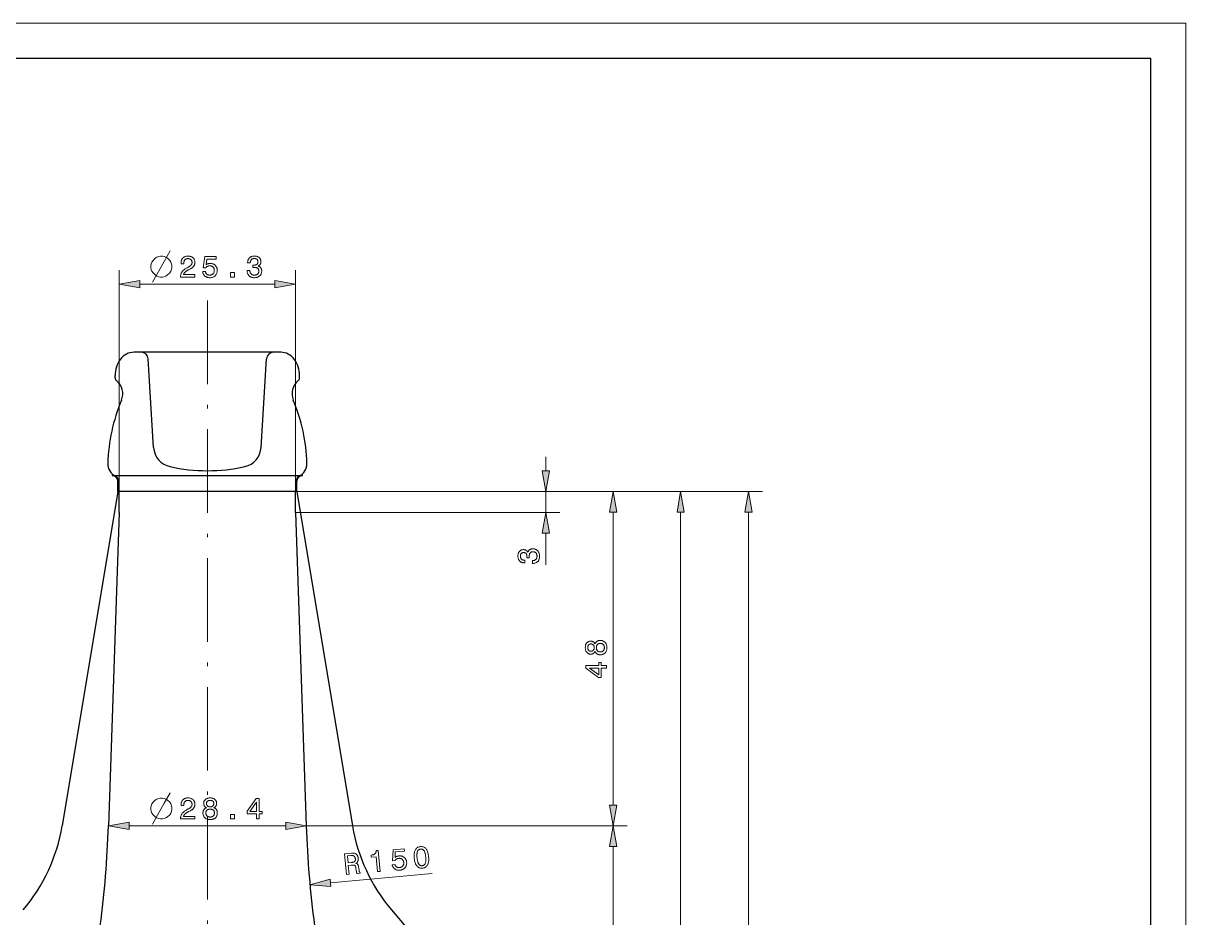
# Model space of a CAD drawing. Extents: x 0 to 297, y 0 to 420.
# Drawn here: x 130.1 to 297, y 291.6 to 420 of the extents above; entities that cross this region are included whole.
import ezdxf

# ---------------------------------------------------------------- set-up
doc = ezdxf.new("R2010")
doc.units = 0
doc.linetypes.add('DASHDOT', pattern=[18.5, 12, -3, 0.5, -3])

msp = doc.modelspace()

# ---------------------------------------------------------------- linework, layer by layer
at = {"color": 7, "lineweight": 13}
for p, q in [((0, 420), (297, 420)), ((297, 0), (297, 420)), ((143.86, 352.76), (143.86, 384.56)), ((169.16, 352.76), (169.16, 384.56)), ((169.16, 352.76), (216.8, 352.76)), ((169.16, 352.76), (226.47, 352.76)), ((169.16, 352.76), (207.12, 352.76)), ((169.16, 352.76), (236.23, 352.76)), ((169.16, 349.76), (207.12, 349.76)), ((214.8, 307.72), (214.8, 349.81)), ((224.47, 155.72), (224.47, 349.81)), ((234.23, 152.72), (234.23, 349.81)), ((145.27, 304.76), (167.76, 304.76)), ((170.71, 304.76), (216.8, 304.76)), ((170.71, 304.76), (216.8, 304.76)), ((214.8, 273.72), (214.8, 301.81))]:
    msp.add_line(p, q, dxfattribs=at)
at = {"color": 7, "lineweight": 30}
for p, q in [((20, 415), (292, 415)), ((292, 5), (292, 415)), ((167.05, 372.76), (145.98, 372.76)), ((142.86, 355.06), (170.16, 355.06)), ((143.66, 352.76), (135.66, 304.76)), ((169.26, 352.76), (143.76, 352.76)), ((169.16, 352.76), (143.86, 352.76)), ((169.36, 352.76), (177.36, 304.76)), ((143.86, 349.76), (142.31, 304.76)), ((169.16, 349.76), (170.71, 304.76))]:
    msp.add_line(p, q, dxfattribs=at)
at = {"color": 7, "lineweight": 13, "ltscale": 0.484779}
msp.add_line((146.82, 382.56), (166.21, 382.56), dxfattribs=at)
at = {"color": 7, "linetype": 'DASHDOT', "lineweight": 13}
msp.add_line((156.51, 380.2), (156.51, 122.82), dxfattribs=at)
at = {"color": 7, "lineweight": 30, "ltscale": 0.474535}
msp.add_line((166, 372.76), (147.02, 372.76), dxfattribs=at)
at = {"color": 7, "lineweight": 30, "ltscale": 0.318895}
for p, q in [((148.8, 359.09), (148.02, 371.82)), ((164.23, 359.09), (165.01, 371.82))]:
    msp.add_line(p, q, dxfattribs=at)
at = {"color": 7, "lineweight": 30, "ltscale": 0.008156}
for p, q in [((143.26, 369.08), (143.26, 369.41)), ((169.76, 369.08), (169.76, 369.41))]:
    msp.add_line(p, q, dxfattribs=at)
at = {"color": 7, "lineweight": 13, "ltscale": 0.05114}
msp.add_line((205.12, 355.72), (205.12, 357.76), dxfattribs=at)
at = {"color": 7, "lineweight": 30, "ltscale": 0.0375}
for p, q in [((143.66, 352.76), (143.66, 354.26)), ((169.36, 352.76), (169.36, 354.26))]:
    msp.add_line(p, q, dxfattribs=at)
at = {"color": 7, "lineweight": 30, "ltscale": 0.037363}
for p, q in [((143.76, 352.76), (143.76, 354.26)), ((169.26, 352.76), (169.26, 354.26))]:
    msp.add_line(p, q, dxfattribs=at)
at = {"color": 7, "lineweight": 30, "ltscale": 0.075}
for p, q in [((143.86, 349.76), (143.86, 352.76)), ((169.16, 349.76), (169.16, 352.76))]:
    msp.add_line(p, q, dxfattribs=at)
at = {"color": 7, "lineweight": 13, "ltscale": 0.075}
msp.add_line((205.12, 349.76), (205.12, 352.76), dxfattribs=at)
at = {"color": 7, "lineweight": 13, "ltscale": 0.114272}
msp.add_line((205.12, 342.24), (205.12, 346.81), dxfattribs=at)
at = {"color": 7, "lineweight": 13, "ltscale": 0.366083}
msp.add_line((174.19, 296.58), (188.77, 297.91), dxfattribs=at)
at = {"color": 7, "lineweight": 30, "ltscale": 0.091055}
msp.add_line((182.95, 292.71), (185.31, 289.93), dxfattribs=at)
at = {"color": 7, "lineweight": 13}
for points in [[(148.61, 382.81), (150.31, 385.81), (151.16, 387.31)], [(148.61, 305.01), (150.31, 308.01), (151.16, 309.51)]]:
    msp.add_lwpolyline(points, dxfattribs=at)
for points in [[(150.06, 386.56), (149.76, 386.56), (149.51, 386.51), (149.26, 386.41), (149.01, 386.26), (148.71, 385.96), (148.56, 385.71), (148.46, 385.46), (148.41, 385.21), (148.41, 384.91), (148.46, 384.66), (148.56, 384.41), (148.71, 384.16), (149.01, 383.86), (149.26, 383.71), (149.51, 383.61), (149.76, 383.56), (150.06, 383.56), (150.31, 383.61), (150.56, 383.71), (150.81, 383.86), (151.11, 384.16), (151.26, 384.41), (151.36, 384.66), (151.41, 384.91), (151.41, 385.21), (151.36, 385.46), (151.26, 385.71), (151.11, 385.96), (150.81, 386.26), (150.56, 386.41), (150.31, 386.51)], [(152.66, 383.56), (152.66, 383.57), (152.66, 383.66), (152.67, 383.74), (152.68, 383.82), (152.69, 383.9), (152.71, 383.98), (152.74, 384.05), (152.76, 384.12), (152.79, 384.19), (152.83, 384.25), (152.87, 384.31), (152.91, 384.37), (152.96, 384.43), (153.02, 384.49), (153.09, 384.55), (153.16, 384.61), (153.24, 384.67), (153.32, 384.73), (153.41, 384.78), (153.51, 384.84), (153.61, 384.9), (153.87, 385.04), (153.91, 385.07), (153.96, 385.09), (154, 385.12), (154.03, 385.15), (154.07, 385.17), (154.1, 385.2), (154.13, 385.23), (154.16, 385.26), (154.18, 385.29), (154.2, 385.32), (154.22, 385.35), (154.24, 385.38), (154.26, 385.42), (154.27, 385.45), (154.28, 385.49), (154.29, 385.53), (154.3, 385.56), (154.31, 385.6), (154.31, 385.64), (154.31, 385.68), (154.31, 385.73), (154.3, 385.78), (154.29, 385.82), (154.28, 385.86), (154.27, 385.9), (154.25, 385.94), (154.23, 385.97), (154.2, 386.01), (154.18, 386.04), (154.15, 386.07), (154.11, 386.1), (154.08, 386.12), (154.04, 386.14), (154, 386.16), (153.95, 386.18), (153.91, 386.19), (153.86, 386.2), (153.81, 386.21), (153.76, 386.21), (153.71, 386.22), (153.66, 386.21), (153.6, 386.21), (153.56, 386.2), (153.51, 386.19), (153.47, 386.17), (153.42, 386.15), (153.38, 386.12), (153.35, 386.1), (153.31, 386.07), (153.28, 386.03), (153.25, 385.99), (153.22, 385.95), (153.2, 385.91), (153.18, 385.86), (153.16, 385.81), (153.15, 385.76), (153.14, 385.7), (153.13, 385.64), (153.12, 385.58), (153.12, 385.52), (153.12, 385.48), (152.73, 385.48), (152.73, 385.55), (152.73, 385.64), (152.74, 385.73), (152.75, 385.81), (152.77, 385.89), (152.8, 385.97), (152.83, 386.04), (152.86, 386.11), (152.9, 386.18), (152.95, 386.24), (153, 386.3), (153.06, 386.35), (153.12, 386.4), (153.18, 386.44), (153.25, 386.47), (153.32, 386.5), (153.39, 386.53), (153.47, 386.55), (153.55, 386.56), (153.64, 386.57), (153.73, 386.57), (153.82, 386.57), (153.9, 386.56), (153.98, 386.55), (154.06, 386.53), (154.13, 386.51), (154.2, 386.49), (154.27, 386.45), (154.33, 386.42), (154.39, 386.37), (154.45, 386.33), (154.5, 386.28), (154.55, 386.22), (154.59, 386.17), (154.62, 386.11), (154.65, 386.04), (154.68, 385.98), (154.7, 385.91), (154.71, 385.83), (154.72, 385.76), (154.72, 385.68), (154.72, 385.62), (154.71, 385.56), (154.71, 385.5), (154.69, 385.44), (154.68, 385.39), (154.66, 385.34), (154.64, 385.28), (154.62, 385.23), (154.59, 385.18), (154.56, 385.14), (154.53, 385.09), (154.49, 385.05), (154.45, 385), (154.41, 384.96), (154.36, 384.92), (154.31, 384.88), (154.25, 384.84), (154.2, 384.8), (154.14, 384.77), (154.07, 384.73), (153.82, 384.6), (153.75, 384.57), (153.68, 384.53), (153.62, 384.5), (153.56, 384.46), (153.51, 384.43), (153.46, 384.39), (153.41, 384.36), (153.37, 384.33), (153.33, 384.3), (153.3, 384.27), (153.27, 384.23), (153.24, 384.2), (153.22, 384.17), (153.19, 384.14), (153.17, 384.1), (153.15, 384.07), (153.13, 384.04), (153.12, 384), (153.1, 383.96), (153.09, 383.93), (154.72, 383.93), (154.72, 383.56)], [(155.84, 384.34), (156.24, 384.34), (156.25, 384.29), (156.26, 384.25), (156.28, 384.21), (156.29, 384.17), (156.31, 384.13), (156.33, 384.09), (156.35, 384.06), (156.38, 384.03), (156.41, 384), (156.44, 383.97), (156.47, 383.95), (156.5, 383.92), (156.54, 383.9), (156.58, 383.89), (156.62, 383.87), (156.66, 383.86), (156.7, 383.85), (156.75, 383.84), (156.8, 383.84), (156.84, 383.84), (156.9, 383.84), (156.96, 383.85), (157.01, 383.86), (157.07, 383.87), (157.12, 383.89), (157.16, 383.91), (157.21, 383.93), (157.25, 383.96), (157.29, 383.99), (157.33, 384.02), (157.36, 384.06), (157.39, 384.1), (157.42, 384.14), (157.45, 384.19), (157.47, 384.24), (157.48, 384.28), (157.5, 384.34), (157.5, 384.39), (157.51, 384.45), (157.51, 384.51), (157.51, 384.57), (157.5, 384.62), (157.5, 384.68), (157.48, 384.73), (157.47, 384.78), (157.45, 384.83), (157.42, 384.87), (157.4, 384.92), (157.36, 384.96), (157.33, 384.99), (157.29, 385.03), (157.25, 385.06), (157.21, 385.09), (157.17, 385.11), (157.12, 385.13), (157.07, 385.15), (157.02, 385.16), (156.96, 385.17), (156.9, 385.17), (156.84, 385.17), (156.81, 385.17), (156.77, 385.17), (156.74, 385.17), (156.71, 385.16), (156.68, 385.16), (156.64, 385.15), (156.61, 385.14), (156.58, 385.13), (156.55, 385.12), (156.52, 385.1), (156.5, 385.09), (156.47, 385.07), (156.44, 385.06), (156.41, 385.04), (156.39, 385.02), (156.36, 385), (156.34, 384.97), (156.32, 384.95), (156.29, 384.92), (156.27, 384.9), (155.93, 384.9), (156.16, 386.49), (157.77, 386.49), (157.77, 386.13), (156.45, 386.13), (156.33, 385.33), (156.36, 385.34), (156.38, 385.36), (156.4, 385.38), (156.43, 385.39), (156.45, 385.41), (156.48, 385.42), (156.5, 385.44), (156.53, 385.45), (156.56, 385.46), (156.59, 385.47), (156.62, 385.48), (156.65, 385.49), (156.68, 385.5), (156.71, 385.5), (156.74, 385.51), (156.77, 385.51), (156.81, 385.52), (156.84, 385.52), (156.87, 385.52), (156.91, 385.52), (157, 385.52), (157.08, 385.51), (157.17, 385.5), (157.25, 385.48), (157.32, 385.45), (157.4, 385.42), (157.46, 385.39), (157.53, 385.34), (157.59, 385.3), (157.65, 385.25), (157.7, 385.19), (157.75, 385.13), (157.79, 385.07), (157.83, 385), (157.86, 384.93), (157.89, 384.86), (157.91, 384.78), (157.92, 384.7), (157.93, 384.61), (157.93, 384.53), (157.93, 384.43), (157.92, 384.35), (157.9, 384.26), (157.88, 384.18), (157.86, 384.1), (157.82, 384.02), (157.79, 383.95), (157.74, 383.89), (157.69, 383.82), (157.63, 383.76), (157.57, 383.71), (157.51, 383.66), (157.44, 383.61), (157.37, 383.57), (157.29, 383.54), (157.21, 383.52), (157.13, 383.5), (157.04, 383.48), (156.95, 383.47), (156.86, 383.47), (156.77, 383.47), (156.69, 383.48), (156.61, 383.49), (156.54, 383.51), (156.47, 383.53), (156.4, 383.55), (156.33, 383.59), (156.27, 383.62), (156.21, 383.66), (156.15, 383.71), (156.1, 383.76), (156.05, 383.81), (156.01, 383.87), (155.97, 383.92), (155.94, 383.98), (155.91, 384.05), (155.88, 384.12), (155.86, 384.19), (155.85, 384.26)], [(162.22, 384.5), (162.62, 384.5), (162.62, 384.43), (162.63, 384.37), (162.64, 384.32), (162.65, 384.27), (162.66, 384.21), (162.68, 384.17), (162.71, 384.12), (162.73, 384.08), (162.76, 384.04), (162.79, 384.01), (162.83, 383.97), (162.86, 383.94), (162.9, 383.92), (162.95, 383.89), (162.99, 383.87), (163.04, 383.86), (163.09, 383.85), (163.15, 383.84), (163.2, 383.83), (163.26, 383.83), (163.32, 383.83), (163.37, 383.84), (163.43, 383.85), (163.48, 383.86), (163.52, 383.87), (163.57, 383.89), (163.61, 383.91), (163.65, 383.93), (163.69, 383.96), (163.73, 383.99), (163.76, 384.02), (163.79, 384.06), (163.81, 384.09), (163.83, 384.13), (163.85, 384.18), (163.87, 384.22), (163.88, 384.27), (163.89, 384.32), (163.89, 384.37), (163.9, 384.42), (163.89, 384.47), (163.89, 384.52), (163.88, 384.56), (163.87, 384.61), (163.85, 384.65), (163.84, 384.68), (163.81, 384.72), (163.79, 384.75), (163.76, 384.79), (163.73, 384.81), (163.69, 384.84), (163.66, 384.87), (163.62, 384.89), (163.57, 384.9), (163.53, 384.92), (163.48, 384.93), (163.43, 384.94), (163.37, 384.95), (163.32, 384.95), (163.26, 384.95), (163.25, 384.95), (163.24, 384.95), (163.23, 384.95), (163.22, 384.95), (163.21, 384.95), (163.2, 384.95), (163.2, 384.95), (163.19, 384.95), (163.18, 384.95), (163.17, 384.95), (163.16, 384.95), (163.15, 384.95), (163.14, 384.95), (163.13, 384.95), (163.11, 384.95), (163.1, 384.95), (163.09, 384.95), (163.08, 384.95), (163.06, 384.95), (163.05, 384.95), (163.05, 385.29), (163.06, 385.29), (163.06, 385.29), (163.07, 385.28), (163.08, 385.28), (163.09, 385.28), (163.1, 385.28), (163.11, 385.28), (163.12, 385.28), (163.13, 385.28), (163.13, 385.28), (163.14, 385.28), (163.15, 385.28), (163.16, 385.28), (163.17, 385.28), (163.18, 385.28), (163.18, 385.28), (163.19, 385.28), (163.2, 385.28), (163.21, 385.28), (163.21, 385.28), (163.27, 385.28), (163.32, 385.29), (163.37, 385.29), (163.42, 385.3), (163.47, 385.31), (163.51, 385.32), (163.55, 385.34), (163.58, 385.36), (163.61, 385.37), (163.64, 385.4), (163.67, 385.42), (163.69, 385.45), (163.72, 385.48), (163.73, 385.51), (163.75, 385.54), (163.76, 385.58), (163.77, 385.62), (163.78, 385.66), (163.78, 385.7), (163.78, 385.75), (163.78, 385.79), (163.78, 385.83), (163.77, 385.87), (163.76, 385.91), (163.75, 385.95), (163.73, 385.98), (163.72, 386.01), (163.7, 386.04), (163.67, 386.07), (163.65, 386.1), (163.62, 386.12), (163.59, 386.14), (163.56, 386.16), (163.52, 386.18), (163.48, 386.19), (163.44, 386.2), (163.4, 386.21), (163.35, 386.21), (163.31, 386.22), (163.26, 386.22), (163.2, 386.22), (163.15, 386.21), (163.1, 386.21), (163.05, 386.19), (163, 386.18), (162.96, 386.16), (162.92, 386.14), (162.89, 386.12), (162.85, 386.09), (162.82, 386.06), (162.79, 386.02), (162.77, 385.99), (162.75, 385.95), (162.73, 385.9), (162.71, 385.86), (162.7, 385.81), (162.69, 385.76), (162.68, 385.7), (162.67, 385.64), (162.67, 385.58), (162.29, 385.58), (162.29, 385.61), (162.29, 385.7), (162.3, 385.78), (162.31, 385.86), (162.33, 385.93), (162.35, 386.01), (162.38, 386.07), (162.41, 386.14), (162.45, 386.2), (162.5, 386.26), (162.55, 386.31), (162.6, 386.36), (162.65, 386.41), (162.71, 386.45), (162.78, 386.48), (162.85, 386.51), (162.92, 386.53), (162.99, 386.55), (163.07, 386.56), (163.15, 386.57), (163.24, 386.57), (163.33, 386.57), (163.41, 386.57), (163.49, 386.55), (163.57, 386.54), (163.64, 386.52), (163.71, 386.5), (163.78, 386.47), (163.84, 386.44), (163.9, 386.4), (163.95, 386.36), (164, 386.32), (164.04, 386.27), (164.08, 386.22), (164.11, 386.16), (164.14, 386.11), (164.16, 386.04), (164.18, 385.98), (164.19, 385.91), (164.2, 385.84), (164.2, 385.77), (164.2, 385.72), (164.2, 385.68), (164.19, 385.64), (164.19, 385.6), (164.18, 385.57), (164.17, 385.53), (164.15, 385.49), (164.14, 385.46), (164.12, 385.43), (164.11, 385.4), (164.09, 385.37), (164.06, 385.34), (164.04, 385.31), (164.01, 385.28), (163.99, 385.26), (163.96, 385.24), (163.93, 385.22), (163.89, 385.2), (163.86, 385.18), (163.82, 385.16), (163.87, 385.14), (163.91, 385.12), (163.96, 385.1), (164, 385.07), (164.03, 385.05), (164.07, 385.02), (164.1, 384.99), (164.13, 384.96), (164.16, 384.92), (164.19, 384.89), (164.21, 384.85), (164.23, 384.81), (164.25, 384.77), (164.27, 384.72), (164.28, 384.68), (164.29, 384.63), (164.3, 384.58), (164.31, 384.53), (164.31, 384.48), (164.32, 384.42), (164.31, 384.34), (164.3, 384.26), (164.29, 384.18), (164.27, 384.11), (164.24, 384.03), (164.21, 383.97), (164.17, 383.9), (164.13, 383.84), (164.08, 383.78), (164.02, 383.73), (163.96, 383.68), (163.89, 383.64), (163.83, 383.6), (163.75, 383.56), (163.68, 383.53), (163.6, 383.51), (163.51, 383.49), (163.42, 383.48), (163.33, 383.47), (163.24, 383.47), (163.14, 383.47), (163.06, 383.48), (162.97, 383.49), (162.89, 383.51), (162.82, 383.54), (162.75, 383.57), (162.68, 383.6), (162.61, 383.64), (162.55, 383.69), (162.5, 383.74), (162.44, 383.8), (162.4, 383.86), (162.35, 383.92), (162.32, 383.99), (162.29, 384.06), (162.26, 384.13), (162.24, 384.21), (162.23, 384.29), (162.22, 384.38), (162.22, 384.47)], [(159.81, 383.56), (159.81, 384.2), (160.41, 384.2), (160.41, 383.56)], [(146.82, 383.08), (143.86, 382.56), (146.82, 382.03)], [(166.21, 382.03), (169.16, 382.56), (166.21, 383.08)], [(204.6, 355.72), (205.12, 352.76), (205.65, 355.72)], [(215.32, 349.81), (214.8, 352.76), (214.27, 349.81)], [(225, 349.81), (224.47, 352.76), (223.95, 349.81)], [(234.75, 349.81), (234.23, 352.76), (233.71, 349.81)], [(205.65, 346.81), (205.12, 349.76), (204.6, 346.81)], [(203.18, 342.45), (203.18, 342.85), (203.25, 342.85), (203.31, 342.85), (203.36, 342.86), (203.41, 342.88), (203.47, 342.89), (203.51, 342.91), (203.56, 342.93), (203.6, 342.96), (203.64, 342.99), (203.67, 343.02), (203.71, 343.05), (203.74, 343.09), (203.76, 343.13), (203.79, 343.17), (203.81, 343.22), (203.82, 343.27), (203.83, 343.32), (203.84, 343.37), (203.85, 343.43), (203.85, 343.49), (203.85, 343.55), (203.84, 343.6), (203.83, 343.65), (203.82, 343.7), (203.81, 343.75), (203.79, 343.8), (203.77, 343.84), (203.75, 343.88), (203.72, 343.92), (203.69, 343.95), (203.66, 343.99), (203.62, 344.01), (203.59, 344.04), (203.55, 344.06), (203.5, 344.08), (203.46, 344.1), (203.41, 344.11), (203.36, 344.12), (203.31, 344.12), (203.26, 344.12), (203.21, 344.12), (203.16, 344.12), (203.12, 344.11), (203.07, 344.1), (203.03, 344.08), (203, 344.06), (202.96, 344.04), (202.93, 344.02), (202.89, 343.99), (202.87, 343.96), (202.84, 343.92), (202.81, 343.88), (202.79, 343.84), (202.78, 343.8), (202.76, 343.75), (202.75, 343.7), (202.74, 343.65), (202.73, 343.6), (202.73, 343.54), (202.73, 343.48), (202.73, 343.48), (202.73, 343.47), (202.73, 343.46), (202.73, 343.45), (202.73, 343.44), (202.73, 343.43), (202.73, 343.42), (202.73, 343.41), (202.73, 343.4), (202.73, 343.4), (202.73, 343.39), (202.73, 343.38), (202.73, 343.36), (202.73, 343.35), (202.73, 343.34), (202.73, 343.33), (202.73, 343.32), (202.73, 343.3), (202.73, 343.29), (202.73, 343.27), (202.39, 343.27), (202.39, 343.28), (202.39, 343.29), (202.4, 343.3), (202.4, 343.31), (202.4, 343.32), (202.4, 343.33), (202.4, 343.34), (202.4, 343.34), (202.4, 343.35), (202.4, 343.36), (202.4, 343.37), (202.4, 343.38), (202.4, 343.39), (202.4, 343.39), (202.4, 343.4), (202.4, 343.41), (202.4, 343.42), (202.4, 343.43), (202.4, 343.43), (202.4, 343.44), (202.4, 343.5), (202.39, 343.55), (202.39, 343.6), (202.38, 343.65), (202.37, 343.69), (202.36, 343.73), (202.34, 343.77), (202.32, 343.81), (202.31, 343.84), (202.28, 343.87), (202.26, 343.9), (202.23, 343.92), (202.2, 343.94), (202.17, 343.96), (202.14, 343.98), (202.1, 343.99), (202.06, 344), (202.02, 344.01), (201.98, 344.01), (201.93, 344.01), (201.89, 344.01), (201.85, 344.01), (201.81, 344), (201.77, 343.99), (201.73, 343.98), (201.7, 343.96), (201.67, 343.94), (201.64, 343.92), (201.61, 343.9), (201.58, 343.87), (201.56, 343.85), (201.54, 343.82), (201.52, 343.78), (201.5, 343.75), (201.49, 343.71), (201.48, 343.67), (201.47, 343.63), (201.46, 343.58), (201.46, 343.53), (201.46, 343.48), (201.46, 343.43), (201.47, 343.37), (201.47, 343.32), (201.49, 343.28), (201.5, 343.23), (201.52, 343.19), (201.54, 343.15), (201.56, 343.11), (201.59, 343.08), (201.62, 343.05), (201.66, 343.02), (201.69, 343), (201.73, 342.97), (201.78, 342.95), (201.82, 342.94), (201.87, 342.92), (201.92, 342.91), (201.98, 342.91), (202.04, 342.9), (202.1, 342.9), (202.1, 342.52), (202.07, 342.52), (201.98, 342.52), (201.9, 342.53), (201.82, 342.54), (201.75, 342.56), (201.67, 342.58), (201.61, 342.61), (201.54, 342.64), (201.48, 342.68), (201.42, 342.72), (201.37, 342.77), (201.32, 342.83), (201.27, 342.88), (201.23, 342.94), (201.2, 343.01), (201.17, 343.07), (201.15, 343.14), (201.13, 343.22), (201.12, 343.3), (201.11, 343.38), (201.11, 343.46), (201.11, 343.55), (201.11, 343.64), (201.13, 343.72), (201.14, 343.8), (201.16, 343.87), (201.18, 343.94), (201.21, 344), (201.24, 344.07), (201.28, 344.12), (201.32, 344.18), (201.36, 344.22), (201.41, 344.27), (201.46, 344.3), (201.52, 344.34), (201.57, 344.37), (201.64, 344.39), (201.7, 344.41), (201.77, 344.42), (201.84, 344.43), (201.91, 344.43), (201.96, 344.43), (202, 344.42), (202.04, 344.42), (202.08, 344.41), (202.11, 344.4), (202.15, 344.39), (202.19, 344.38), (202.22, 344.37), (202.25, 344.35), (202.28, 344.33), (202.31, 344.31), (202.34, 344.29), (202.37, 344.27), (202.4, 344.24), (202.42, 344.21), (202.44, 344.18), (202.46, 344.15), (202.48, 344.12), (202.5, 344.09), (202.52, 344.05), (202.54, 344.1), (202.56, 344.14), (202.58, 344.18), (202.61, 344.22), (202.63, 344.26), (202.66, 344.3), (202.69, 344.33), (202.72, 344.36), (202.76, 344.39), (202.79, 344.42), (202.83, 344.44), (202.87, 344.46), (202.91, 344.48), (202.96, 344.5), (203, 344.51), (203.05, 344.52), (203.1, 344.53), (203.15, 344.54), (203.2, 344.54), (203.26, 344.54), (203.34, 344.54), (203.42, 344.53), (203.5, 344.52), (203.57, 344.49), (203.65, 344.47), (203.71, 344.44), (203.78, 344.4), (203.84, 344.35), (203.9, 344.3), (203.95, 344.25), (204, 344.19), (204.04, 344.12), (204.08, 344.05), (204.12, 343.98), (204.15, 343.9), (204.17, 343.82), (204.19, 343.74), (204.2, 343.65), (204.21, 343.56), (204.21, 343.46), (204.21, 343.37), (204.2, 343.28), (204.19, 343.2), (204.17, 343.12), (204.14, 343.05), (204.11, 342.97), (204.08, 342.91), (204.04, 342.84), (203.99, 342.78), (203.94, 342.72), (203.88, 342.67), (203.82, 342.62), (203.76, 342.58), (203.69, 342.55), (203.62, 342.52), (203.55, 342.49), (203.47, 342.47), (203.39, 342.46), (203.3, 342.45), (203.21, 342.45)], [(212.18, 329.82), (212.16, 329.78), (212.14, 329.75), (212.12, 329.71), (212.1, 329.68), (212.07, 329.65), (212.05, 329.62), (212.02, 329.59), (211.99, 329.57), (211.96, 329.55), (211.93, 329.53), (211.9, 329.51), (211.87, 329.49), (211.83, 329.48), (211.8, 329.46), (211.76, 329.45), (211.72, 329.44), (211.68, 329.44), (211.64, 329.43), (211.6, 329.43), (211.55, 329.43), (211.48, 329.43), (211.42, 329.44), (211.36, 329.45), (211.3, 329.47), (211.24, 329.49), (211.18, 329.52), (211.13, 329.55), (211.08, 329.59), (211.04, 329.64), (210.99, 329.68), (210.95, 329.74), (210.91, 329.79), (210.88, 329.85), (210.85, 329.92), (210.83, 329.98), (210.81, 330.05), (210.8, 330.12), (210.79, 330.2), (210.78, 330.28), (210.78, 330.36), (210.78, 330.44), (210.79, 330.52), (210.8, 330.59), (210.81, 330.67), (210.83, 330.74), (210.85, 330.8), (210.88, 330.86), (210.91, 330.92), (210.95, 330.98), (210.99, 331.03), (211.04, 331.08), (211.08, 331.12), (211.13, 331.16), (211.18, 331.2), (211.24, 331.22), (211.3, 331.25), (211.36, 331.27), (211.42, 331.28), (211.48, 331.29), (211.55, 331.29), (211.6, 331.29), (211.64, 331.28), (211.68, 331.28), (211.72, 331.27), (211.76, 331.26), (211.8, 331.25), (211.84, 331.24), (211.87, 331.23), (211.9, 331.21), (211.94, 331.19), (211.97, 331.17), (212, 331.15), (212.02, 331.12), (212.05, 331.1), (212.08, 331.07), (212.1, 331.04), (212.12, 331), (212.14, 330.97), (212.16, 330.93), (212.18, 330.89), (212.2, 330.94), (212.22, 330.99), (212.25, 331.03), (212.27, 331.07), (212.3, 331.11), (212.33, 331.15), (212.36, 331.18), (212.39, 331.21), (212.43, 331.24), (212.47, 331.27), (212.5, 331.29), (212.55, 331.31), (212.59, 331.33), (212.63, 331.35), (212.68, 331.36), (212.73, 331.37), (212.78, 331.38), (212.83, 331.39), (212.88, 331.39), (212.94, 331.39), (213.02, 331.39), (213.1, 331.38), (213.18, 331.37), (213.25, 331.35), (213.32, 331.32), (213.39, 331.29), (213.45, 331.25), (213.51, 331.21), (213.57, 331.17), (213.62, 331.11), (213.67, 331.05), (213.72, 330.99), (213.76, 330.93), (213.79, 330.86), (213.82, 330.78), (213.84, 330.71), (213.86, 330.63), (213.87, 330.54), (213.88, 330.45), (213.88, 330.36), (213.88, 330.27), (213.87, 330.18), (213.86, 330.09), (213.84, 330.01), (213.82, 329.93), (213.79, 329.86), (213.76, 329.79), (213.72, 329.73), (213.67, 329.66), (213.62, 329.61), (213.57, 329.55), (213.51, 329.51), (213.45, 329.46), (213.39, 329.43), (213.32, 329.4), (213.25, 329.37), (213.18, 329.35), (213.1, 329.34), (213.02, 329.33), (212.94, 329.33), (212.88, 329.33), (212.83, 329.33), (212.78, 329.34), (212.73, 329.35), (212.68, 329.36), (212.63, 329.37), (212.59, 329.39), (212.55, 329.41), (212.5, 329.43), (212.47, 329.45), (212.43, 329.48), (212.39, 329.51), (212.36, 329.54), (212.33, 329.57), (212.3, 329.61), (212.27, 329.65), (212.25, 329.69), (212.22, 329.73), (212.2, 329.78)], [(211.58, 329.84), (211.63, 329.84), (211.67, 329.84), (211.71, 329.85), (211.74, 329.86), (211.78, 329.87), (211.81, 329.89), (211.84, 329.91), (211.87, 329.93), (211.9, 329.95), (211.93, 329.98), (211.95, 330.01), (211.98, 330.04), (212, 330.07), (212.01, 330.11), (212.03, 330.15), (212.04, 330.18), (212.05, 330.23), (212.06, 330.27), (212.06, 330.31), (212.06, 330.36), (212.06, 330.41), (212.06, 330.45), (212.05, 330.49), (212.04, 330.53), (212.03, 330.57), (212.01, 330.61), (212, 330.65), (211.98, 330.68), (211.95, 330.71), (211.93, 330.74), (211.9, 330.77), (211.87, 330.79), (211.84, 330.81), (211.81, 330.83), (211.78, 330.85), (211.74, 330.86), (211.71, 330.87), (211.67, 330.88), (211.63, 330.88), (211.58, 330.88), (211.54, 330.88), (211.5, 330.88), (211.46, 330.87), (211.43, 330.86), (211.39, 330.85), (211.36, 330.83), (211.33, 330.81), (211.3, 330.79), (211.27, 330.77), (211.25, 330.74), (211.22, 330.71), (211.2, 330.68), (211.18, 330.65), (211.17, 330.61), (211.15, 330.58), (211.14, 330.54), (211.13, 330.5), (211.13, 330.45), (211.12, 330.41), (211.12, 330.36), (211.12, 330.31), (211.13, 330.27), (211.13, 330.22), (211.14, 330.18), (211.15, 330.14), (211.17, 330.1), (211.18, 330.07), (211.2, 330.04), (211.22, 330.01), (211.25, 329.98), (211.27, 329.95), (211.3, 329.93), (211.33, 329.91), (211.36, 329.89), (211.39, 329.87), (211.43, 329.86), (211.46, 329.85), (211.5, 329.84), (211.54, 329.84)], [(212.93, 329.74), (212.98, 329.74), (213.03, 329.75), (213.08, 329.76), (213.13, 329.77), (213.17, 329.78), (213.21, 329.8), (213.25, 329.82), (213.29, 329.85), (213.33, 329.88), (213.36, 329.91), (213.39, 329.94), (213.42, 329.98), (213.44, 330.02), (213.46, 330.06), (213.48, 330.1), (213.49, 330.15), (213.51, 330.2), (213.51, 330.25), (213.52, 330.3), (213.52, 330.36), (213.52, 330.41), (213.51, 330.47), (213.51, 330.52), (213.49, 330.57), (213.48, 330.61), (213.46, 330.66), (213.44, 330.7), (213.42, 330.74), (213.39, 330.78), (213.36, 330.81), (213.33, 330.84), (213.29, 330.87), (213.25, 330.9), (213.21, 330.92), (213.17, 330.93), (213.13, 330.95), (213.08, 330.96), (213.03, 330.97), (212.98, 330.97), (212.93, 330.98), (212.88, 330.97), (212.83, 330.97), (212.78, 330.96), (212.74, 330.95), (212.7, 330.94), (212.66, 330.92), (212.62, 330.9), (212.59, 330.87), (212.55, 330.84), (212.52, 330.81), (212.49, 330.78), (212.47, 330.74), (212.45, 330.7), (212.43, 330.66), (212.41, 330.62), (212.4, 330.57), (212.39, 330.52), (212.38, 330.47), (212.38, 330.42), (212.37, 330.36), (212.38, 330.3), (212.38, 330.25), (212.39, 330.2), (212.4, 330.15), (212.41, 330.1), (212.43, 330.06), (212.45, 330.02), (212.47, 329.98), (212.49, 329.94), (212.52, 329.91), (212.55, 329.88), (212.59, 329.85), (212.62, 329.82), (212.66, 329.8), (212.7, 329.78), (212.74, 329.77), (212.78, 329.76), (212.83, 329.75), (212.88, 329.74)], [(213.8, 327.4), (213.05, 327.4), (213.05, 326.08), (212.67, 326.08), (210.86, 327.39), (210.86, 327.79), (212.71, 327.79), (212.71, 328.21), (213.05, 328.21), (213.05, 327.79), (213.8, 327.79)], [(212.71, 326.44), (212.71, 327.4), (211.36, 327.4)], [(150.06, 308.76), (149.76, 308.76), (149.51, 308.71), (149.26, 308.61), (149.01, 308.46), (148.71, 308.16), (148.56, 307.91), (148.46, 307.66), (148.41, 307.41), (148.41, 307.11), (148.46, 306.86), (148.56, 306.61), (148.71, 306.36), (149.01, 306.06), (149.26, 305.91), (149.51, 305.81), (149.76, 305.76), (150.06, 305.76), (150.31, 305.81), (150.56, 305.91), (150.81, 306.06), (151.11, 306.36), (151.26, 306.61), (151.36, 306.86), (151.41, 307.11), (151.41, 307.41), (151.36, 307.66), (151.26, 307.91), (151.11, 308.16), (150.81, 308.46), (150.56, 308.61), (150.31, 308.71)], [(152.66, 305.76), (152.66, 305.77), (152.66, 305.86), (152.67, 305.95), (152.68, 306.03), (152.69, 306.11), (152.71, 306.18), (152.74, 306.25), (152.76, 306.32), (152.79, 306.39), (152.83, 306.46), (152.87, 306.52), (152.91, 306.58), (152.96, 306.64), (153.02, 306.7), (153.09, 306.75), (153.16, 306.81), (153.24, 306.87), (153.32, 306.93), (153.41, 306.99), (153.51, 307.05), (153.61, 307.11), (153.87, 307.25), (153.91, 307.27), (153.96, 307.3), (154, 307.32), (154.03, 307.35), (154.07, 307.38), (154.1, 307.41), (154.13, 307.44), (154.16, 307.47), (154.18, 307.5), (154.2, 307.53), (154.22, 307.56), (154.24, 307.59), (154.26, 307.62), (154.27, 307.66), (154.28, 307.7), (154.29, 307.73), (154.3, 307.77), (154.31, 307.81), (154.31, 307.85), (154.31, 307.89), (154.31, 307.94), (154.3, 307.98), (154.29, 308.03), (154.28, 308.07), (154.27, 308.11), (154.25, 308.14), (154.23, 308.18), (154.2, 308.21), (154.18, 308.24), (154.15, 308.28), (154.11, 308.3), (154.08, 308.33), (154.04, 308.35), (154, 308.37), (153.95, 308.39), (153.91, 308.4), (153.86, 308.41), (153.81, 308.42), (153.76, 308.42), (153.71, 308.42), (153.66, 308.42), (153.6, 308.41), (153.56, 308.4), (153.51, 308.39), (153.47, 308.38), (153.42, 308.35), (153.38, 308.33), (153.35, 308.3), (153.31, 308.27), (153.28, 308.24), (153.25, 308.2), (153.22, 308.16), (153.2, 308.11), (153.18, 308.07), (153.16, 308.02), (153.15, 307.96), (153.14, 307.91), (153.13, 307.85), (153.12, 307.79), (153.12, 307.73), (153.12, 307.69), (152.73, 307.69), (152.73, 307.75), (152.73, 307.84), (152.74, 307.93), (152.75, 308.02), (152.77, 308.1), (152.8, 308.18), (152.83, 308.25), (152.86, 308.32), (152.9, 308.38), (152.95, 308.45), (153, 308.5), (153.06, 308.56), (153.12, 308.6), (153.18, 308.64), (153.25, 308.68), (153.32, 308.71), (153.39, 308.74), (153.47, 308.76), (153.55, 308.77), (153.64, 308.78), (153.73, 308.78), (153.82, 308.78), (153.9, 308.77), (153.98, 308.76), (154.06, 308.74), (154.13, 308.72), (154.2, 308.69), (154.27, 308.66), (154.33, 308.62), (154.39, 308.58), (154.45, 308.53), (154.5, 308.48), (154.55, 308.43), (154.59, 308.37), (154.62, 308.31), (154.65, 308.25), (154.68, 308.18), (154.7, 308.11), (154.71, 308.04), (154.72, 307.96), (154.72, 307.89), (154.72, 307.83), (154.71, 307.77), (154.71, 307.71), (154.69, 307.65), (154.68, 307.6), (154.66, 307.54), (154.64, 307.49), (154.62, 307.44), (154.59, 307.39), (154.56, 307.34), (154.53, 307.3), (154.49, 307.25), (154.45, 307.21), (154.41, 307.17), (154.36, 307.13), (154.31, 307.09), (154.25, 307.05), (154.2, 307.01), (154.14, 306.97), (154.07, 306.94), (153.82, 306.81), (153.75, 306.77), (153.68, 306.74), (153.62, 306.7), (153.56, 306.67), (153.51, 306.63), (153.46, 306.6), (153.41, 306.57), (153.37, 306.53), (153.33, 306.5), (153.3, 306.47), (153.27, 306.44), (153.24, 306.41), (153.22, 306.38), (153.19, 306.34), (153.17, 306.31), (153.15, 306.28), (153.13, 306.24), (153.12, 306.21), (153.1, 306.17), (153.09, 306.13), (154.72, 306.13), (154.72, 305.76)], [(156.38, 307.38), (156.34, 307.39), (156.3, 307.41), (156.27, 307.44), (156.23, 307.46), (156.2, 307.48), (156.17, 307.51), (156.15, 307.53), (156.12, 307.56), (156.1, 307.59), (156.08, 307.62), (156.06, 307.65), (156.04, 307.69), (156.03, 307.72), (156.01, 307.76), (156, 307.8), (155.99, 307.84), (155.99, 307.88), (155.98, 307.92), (155.98, 307.96), (155.98, 308.01), (155.98, 308.07), (155.99, 308.14), (156, 308.2), (156.02, 308.26), (156.04, 308.32), (156.07, 308.37), (156.11, 308.42), (156.14, 308.47), (156.19, 308.52), (156.24, 308.57), (156.29, 308.61), (156.35, 308.64), (156.41, 308.67), (156.47, 308.7), (156.53, 308.73), (156.6, 308.75), (156.68, 308.76), (156.75, 308.77), (156.83, 308.78), (156.91, 308.78), (156.99, 308.78), (157.07, 308.77), (157.15, 308.76), (157.22, 308.75), (157.29, 308.73), (157.35, 308.7), (157.42, 308.67), (157.48, 308.64), (157.53, 308.61), (157.58, 308.57), (157.63, 308.52), (157.68, 308.47), (157.72, 308.42), (157.75, 308.37), (157.78, 308.32), (157.8, 308.26), (157.82, 308.2), (157.83, 308.14), (157.84, 308.07), (157.84, 308.01), (157.84, 307.96), (157.84, 307.92), (157.83, 307.88), (157.83, 307.83), (157.82, 307.8), (157.81, 307.76), (157.79, 307.72), (157.78, 307.69), (157.76, 307.65), (157.74, 307.62), (157.72, 307.59), (157.7, 307.56), (157.68, 307.53), (157.65, 307.51), (157.62, 307.48), (157.59, 307.46), (157.56, 307.44), (157.52, 307.41), (157.49, 307.39), (157.45, 307.38), (157.49, 307.36), (157.54, 307.33), (157.58, 307.31), (157.62, 307.29), (157.66, 307.26), (157.7, 307.23), (157.73, 307.2), (157.76, 307.16), (157.79, 307.13), (157.82, 307.09), (157.84, 307.05), (157.86, 307.01), (157.88, 306.97), (157.9, 306.92), (157.91, 306.88), (157.92, 306.83), (157.93, 306.78), (157.94, 306.73), (157.94, 306.68), (157.94, 306.62), (157.94, 306.54), (157.93, 306.46), (157.92, 306.38), (157.9, 306.3), (157.87, 306.23), (157.84, 306.17), (157.81, 306.1), (157.77, 306.04), (157.72, 305.99), (157.66, 305.93), (157.61, 305.88), (157.55, 305.84), (157.48, 305.8), (157.41, 305.77), (157.34, 305.74), (157.26, 305.72), (157.18, 305.7), (157.09, 305.68), (157, 305.68), (156.91, 305.67), (156.82, 305.68), (156.73, 305.68), (156.64, 305.7), (156.56, 305.72), (156.49, 305.74), (156.41, 305.77), (156.34, 305.8), (156.28, 305.84), (156.22, 305.88), (156.16, 305.93), (156.11, 305.99), (156.06, 306.04), (156.02, 306.1), (155.98, 306.17), (155.95, 306.23), (155.92, 306.3), (155.91, 306.38), (155.89, 306.46), (155.88, 306.54), (155.88, 306.62), (155.88, 306.68), (155.89, 306.73), (155.89, 306.78), (155.9, 306.83), (155.91, 306.88), (155.93, 306.92), (155.94, 306.97), (155.96, 307.01), (155.98, 307.05), (156.01, 307.09), (156.03, 307.13), (156.06, 307.16), (156.09, 307.2), (156.12, 307.23), (156.16, 307.26), (156.2, 307.29), (156.24, 307.31), (156.28, 307.33), (156.33, 307.36)], [(156.3, 306.63), (156.3, 306.58), (156.3, 306.52), (156.31, 306.48), (156.32, 306.43), (156.34, 306.38), (156.35, 306.34), (156.38, 306.3), (156.4, 306.26), (156.43, 306.23), (156.46, 306.2), (156.5, 306.17), (156.53, 306.14), (156.57, 306.12), (156.61, 306.09), (156.66, 306.08), (156.7, 306.06), (156.75, 306.05), (156.8, 306.04), (156.86, 306.04), (156.91, 306.04), (156.97, 306.04), (157.02, 306.04), (157.07, 306.05), (157.12, 306.06), (157.17, 306.08), (157.21, 306.09), (157.25, 306.12), (157.29, 306.14), (157.33, 306.17), (157.36, 306.2), (157.39, 306.23), (157.42, 306.26), (157.45, 306.3), (157.47, 306.34), (157.49, 306.38), (157.5, 306.43), (157.51, 306.48), (157.52, 306.52), (157.53, 306.58), (157.53, 306.63), (157.53, 306.68), (157.52, 306.73), (157.51, 306.77), (157.5, 306.82), (157.49, 306.86), (157.47, 306.9), (157.45, 306.93), (157.42, 306.97), (157.4, 307), (157.36, 307.03), (157.33, 307.06), (157.29, 307.09), (157.25, 307.11), (157.21, 307.13), (157.17, 307.14), (157.12, 307.16), (157.07, 307.17), (157.02, 307.18), (156.97, 307.18), (156.91, 307.18), (156.85, 307.18), (156.8, 307.18), (156.75, 307.17), (156.7, 307.16), (156.65, 307.14), (156.61, 307.13), (156.57, 307.11), (156.53, 307.09), (156.49, 307.06), (156.46, 307.03), (156.43, 307), (156.4, 306.97), (156.38, 306.93), (156.35, 306.9), (156.34, 306.86), (156.32, 306.82), (156.31, 306.77), (156.3, 306.73), (156.3, 306.68)], [(156.39, 307.97), (156.39, 307.93), (156.4, 307.89), (156.4, 307.85), (156.41, 307.81), (156.43, 307.78), (156.44, 307.74), (156.46, 307.71), (156.48, 307.68), (156.51, 307.65), (156.53, 307.63), (156.56, 307.6), (156.59, 307.58), (156.63, 307.56), (156.66, 307.54), (156.7, 307.53), (156.74, 307.52), (156.78, 307.51), (156.82, 307.5), (156.86, 307.5), (156.91, 307.5), (156.96, 307.5), (157, 307.5), (157.05, 307.51), (157.09, 307.52), (157.13, 307.53), (157.16, 307.54), (157.2, 307.56), (157.23, 307.58), (157.26, 307.6), (157.29, 307.63), (157.32, 307.65), (157.34, 307.68), (157.36, 307.71), (157.38, 307.74), (157.4, 307.78), (157.41, 307.81), (157.42, 307.85), (157.43, 307.89), (157.43, 307.93), (157.43, 307.97), (157.43, 308.01), (157.43, 308.05), (157.42, 308.09), (157.41, 308.13), (157.4, 308.16), (157.38, 308.2), (157.37, 308.23), (157.34, 308.26), (157.32, 308.29), (157.29, 308.31), (157.27, 308.33), (157.23, 308.36), (157.2, 308.37), (157.17, 308.39), (157.13, 308.4), (157.09, 308.41), (157.05, 308.42), (157, 308.43), (156.96, 308.43), (156.91, 308.43), (156.86, 308.43), (156.82, 308.43), (156.77, 308.42), (156.73, 308.41), (156.69, 308.4), (156.66, 308.39), (156.62, 308.37), (156.59, 308.36), (156.56, 308.33), (156.53, 308.31), (156.5, 308.29), (156.48, 308.26), (156.46, 308.23), (156.44, 308.2), (156.43, 308.16), (156.41, 308.13), (156.4, 308.09), (156.4, 308.05), (156.39, 308.01)], [(163.55, 305.76), (163.55, 306.5), (162.23, 306.5), (162.23, 306.88), (163.54, 308.69), (163.93, 308.69), (163.93, 306.85), (164.36, 306.85), (164.36, 306.5), (163.93, 306.5), (163.93, 305.76)], [(162.59, 306.85), (163.55, 306.85), (163.55, 308.19)], [(214.27, 307.72), (214.8, 304.76), (215.32, 307.72)], [(159.81, 305.76), (159.81, 306.4), (160.41, 306.4), (160.41, 305.76)], [(145.27, 305.28), (142.31, 304.76), (145.27, 304.24)], [(167.76, 304.24), (170.71, 304.76), (167.76, 305.28)], [(215.32, 301.81), (214.8, 304.76), (214.27, 301.81)], [(176.47, 297.79), (176.2, 300.77), (177.19, 300.87), (177.28, 300.87), (177.36, 300.87), (177.44, 300.87), (177.52, 300.86), (177.59, 300.85), (177.65, 300.83), (177.72, 300.81), (177.78, 300.78), (177.83, 300.75), (177.88, 300.71), (177.93, 300.67), (177.98, 300.62), (178.02, 300.57), (178.05, 300.52), (178.08, 300.46), (178.11, 300.4), (178.13, 300.33), (178.15, 300.26), (178.16, 300.18), (178.17, 300.1), (178.18, 300.05), (178.18, 300), (178.18, 299.96), (178.17, 299.91), (178.17, 299.87), (178.16, 299.83), (178.15, 299.79), (178.14, 299.75), (178.13, 299.71), (178.11, 299.67), (178.09, 299.64), (178.07, 299.6), (178.05, 299.57), (178.03, 299.54), (178, 299.51), (177.97, 299.48), (177.94, 299.46), (177.91, 299.43), (177.88, 299.41), (177.84, 299.39), (177.87, 299.38), (177.9, 299.37), (177.93, 299.36), (177.96, 299.35), (177.99, 299.33), (178.01, 299.32), (178.03, 299.3), (178.05, 299.29), (178.07, 299.27), (178.09, 299.25), (178.11, 299.22), (178.12, 299.2), (178.14, 299.17), (178.15, 299.14), (178.16, 299.1), (178.17, 299.06), (178.19, 299.02), (178.2, 298.97), (178.21, 298.92), (178.22, 298.87), (178.29, 298.39), (178.3, 298.35), (178.3, 298.33), (178.31, 298.3), (178.31, 298.27), (178.32, 298.25), (178.33, 298.23), (178.33, 298.21), (178.34, 298.19), (178.35, 298.17), (178.35, 298.16), (178.36, 298.14), (178.37, 298.13), (178.38, 298.12), (178.39, 298.11), (178.4, 298.1), (178.41, 298.09), (178.42, 298.08), (178.43, 298.07), (178.44, 298.06), (178.45, 298.06), (178.46, 297.97), (178.01, 297.93), (178, 297.94), (178, 297.95), (177.99, 297.96), (177.98, 297.98), (177.98, 297.99), (177.97, 298), (177.97, 298.02), (177.96, 298.04), (177.95, 298.05), (177.95, 298.07), (177.94, 298.09), (177.94, 298.11), (177.93, 298.14), (177.93, 298.16), (177.92, 298.18), (177.92, 298.21), (177.91, 298.24), (177.91, 298.27), (177.9, 298.3), (177.9, 298.33), (177.84, 298.71), (177.83, 298.77), (177.82, 298.82), (177.81, 298.87), (177.79, 298.91), (177.78, 298.95), (177.76, 298.99), (177.75, 299.02), (177.73, 299.04), (177.71, 299.07), (177.69, 299.08), (177.66, 299.1), (177.63, 299.11), (177.59, 299.12), (177.55, 299.13), (177.5, 299.13), (177.44, 299.14), (177.38, 299.14), (177.31, 299.14), (177.24, 299.13), (177.16, 299.12), (176.75, 299.09), (176.87, 297.83)], [(177.12, 300.49), (176.63, 300.45), (176.72, 299.45), (177.18, 299.49), (177.25, 299.5), (177.31, 299.51), (177.37, 299.52), (177.42, 299.54), (177.47, 299.55), (177.52, 299.57), (177.56, 299.59), (177.6, 299.61), (177.63, 299.63), (177.66, 299.65), (177.68, 299.68), (177.7, 299.71), (177.72, 299.74), (177.73, 299.78), (177.75, 299.82), (177.76, 299.86), (177.76, 299.9), (177.76, 299.95), (177.76, 300), (177.76, 300.05), (177.75, 300.1), (177.75, 300.15), (177.73, 300.2), (177.72, 300.24), (177.71, 300.28), (177.69, 300.31), (177.67, 300.34), (177.64, 300.37), (177.62, 300.4), (177.59, 300.42), (177.56, 300.44), (177.52, 300.45), (177.49, 300.47), (177.44, 300.48), (177.4, 300.49), (177.35, 300.49), (177.3, 300.5), (177.24, 300.5), (177.18, 300.49)], [(180.93, 298.2), (180.74, 300.32), (180.04, 300.26), (180.02, 300.56), (180.09, 300.57), (180.16, 300.59), (180.23, 300.6), (180.29, 300.61), (180.35, 300.63), (180.4, 300.65), (180.45, 300.68), (180.5, 300.7), (180.54, 300.73), (180.57, 300.76), (180.61, 300.79), (180.64, 300.82), (180.66, 300.86), (180.69, 300.9), (180.71, 300.95), (180.72, 301), (180.74, 301.05), (180.75, 301.1), (180.75, 301.15), (180.76, 301.21), (181.05, 301.24), (181.32, 298.23)], [(183.06, 299.18), (183.46, 299.21), (183.47, 299.17), (183.49, 299.13), (183.5, 299.09), (183.52, 299.05), (183.54, 299.01), (183.57, 298.98), (183.59, 298.95), (183.62, 298.92), (183.65, 298.89), (183.69, 298.87), (183.72, 298.85), (183.76, 298.83), (183.79, 298.81), (183.83, 298.8), (183.87, 298.79), (183.92, 298.78), (183.96, 298.77), (184.01, 298.77), (184.05, 298.77), (184.1, 298.77), (184.16, 298.78), (184.22, 298.79), (184.27, 298.8), (184.32, 298.82), (184.37, 298.84), (184.41, 298.87), (184.46, 298.9), (184.5, 298.93), (184.53, 298.96), (184.57, 299), (184.6, 299.04), (184.63, 299.08), (184.65, 299.13), (184.67, 299.17), (184.69, 299.22), (184.7, 299.27), (184.71, 299.33), (184.71, 299.38), (184.71, 299.44), (184.71, 299.5), (184.7, 299.56), (184.69, 299.61), (184.67, 299.67), (184.66, 299.72), (184.64, 299.77), (184.61, 299.81), (184.58, 299.85), (184.55, 299.89), (184.52, 299.93), (184.48, 299.97), (184.44, 300), (184.4, 300.02), (184.35, 300.05), (184.31, 300.07), (184.26, 300.08), (184.21, 300.09), (184.15, 300.1), (184.1, 300.11), (184.04, 300.11), (183.98, 300.1), (183.95, 300.1), (183.91, 300.09), (183.88, 300.09), (183.85, 300.08), (183.82, 300.07), (183.78, 300.06), (183.75, 300.05), (183.73, 300.03), (183.7, 300.02), (183.67, 300), (183.64, 299.99), (183.62, 299.97), (183.59, 299.95), (183.57, 299.93), (183.54, 299.91), (183.52, 299.88), (183.5, 299.86), (183.48, 299.83), (183.46, 299.8), (183.44, 299.78), (183.09, 299.74), (183.19, 301.35), (184.78, 301.49), (184.81, 301.14), (183.5, 301.02), (183.46, 300.21), (183.48, 300.23), (183.5, 300.25), (183.52, 300.27), (183.54, 300.28), (183.57, 300.3), (183.59, 300.32), (183.62, 300.33), (183.64, 300.35), (183.67, 300.36), (183.7, 300.37), (183.73, 300.39), (183.76, 300.4), (183.79, 300.41), (183.82, 300.42), (183.85, 300.42), (183.88, 300.43), (183.91, 300.44), (183.94, 300.44), (183.98, 300.45), (184.01, 300.45), (184.1, 300.46), (184.19, 300.46), (184.27, 300.45), (184.36, 300.44), (184.43, 300.42), (184.51, 300.4), (184.58, 300.37), (184.65, 300.33), (184.71, 300.29), (184.78, 300.25), (184.84, 300.2), (184.89, 300.14), (184.94, 300.08), (184.98, 300.02), (185.02, 299.95), (185.05, 299.88), (185.07, 299.8), (185.1, 299.73), (185.11, 299.64), (185.12, 299.56), (185.13, 299.46), (185.13, 299.37), (185.12, 299.29), (185.11, 299.2), (185.09, 299.12), (185.06, 299.05), (185.03, 298.97), (184.99, 298.9), (184.95, 298.83), (184.89, 298.77), (184.84, 298.71), (184.78, 298.65), (184.71, 298.6), (184.65, 298.56), (184.57, 298.52), (184.5, 298.48), (184.42, 298.46), (184.33, 298.43), (184.24, 298.42), (184.15, 298.4), (184.06, 298.4), (183.98, 298.4), (183.91, 298.4), (183.83, 298.41), (183.76, 298.43), (183.69, 298.45), (183.62, 298.47), (183.55, 298.5), (183.49, 298.54), (183.43, 298.58), (183.37, 298.62), (183.32, 298.67), (183.27, 298.72), (183.22, 298.78), (183.18, 298.84), (183.15, 298.9), (183.12, 298.96), (183.1, 299.03), (183.07, 299.1)], [(186.21, 300.15), (186.2, 300.3), (186.2, 300.44), (186.2, 300.57), (186.2, 300.7), (186.22, 300.82), (186.24, 300.94), (186.26, 301.04), (186.29, 301.14), (186.33, 301.24), (186.37, 301.33), (186.42, 301.41), (186.47, 301.48), (186.53, 301.54), (186.6, 301.6), (186.67, 301.65), (186.75, 301.7), (186.83, 301.73), (186.91, 301.76), (187.01, 301.78), (187.11, 301.79), (187.21, 301.8), (187.3, 301.79), (187.39, 301.78), (187.48, 301.76), (187.56, 301.74), (187.64, 301.7), (187.72, 301.65), (187.79, 301.6), (187.85, 301.54), (187.91, 301.47), (187.97, 301.39), (188.02, 301.31), (188.07, 301.21), (188.11, 301.11), (188.15, 301), (188.19, 300.89), (188.22, 300.76), (188.24, 300.63), (188.26, 300.49), (188.28, 300.34), (188.29, 300.19), (188.3, 300.05), (188.29, 299.91), (188.29, 299.78), (188.28, 299.66), (188.26, 299.55), (188.23, 299.44), (188.2, 299.34), (188.17, 299.25), (188.12, 299.16), (188.08, 299.08), (188.02, 299.01), (187.96, 298.95), (187.9, 298.89), (187.83, 298.84), (187.75, 298.8), (187.67, 298.76), (187.58, 298.73), (187.49, 298.71), (187.39, 298.7), (187.29, 298.69), (187.19, 298.7), (187.1, 298.71), (187.02, 298.73), (186.93, 298.76), (186.85, 298.79), (186.78, 298.84), (186.71, 298.89), (186.64, 298.95), (186.58, 299.02), (186.52, 299.1), (186.47, 299.19), (186.42, 299.28), (186.38, 299.38), (186.34, 299.49), (186.3, 299.6), (186.27, 299.73), (186.25, 299.86), (186.23, 300)], [(186.62, 300.19), (186.64, 300.07), (186.65, 299.95), (186.67, 299.85), (186.69, 299.75), (186.71, 299.65), (186.73, 299.57), (186.76, 299.49), (186.79, 299.42), (186.82, 299.35), (186.86, 299.3), (186.89, 299.24), (186.93, 299.2), (186.98, 299.16), (187.02, 299.13), (187.07, 299.1), (187.12, 299.08), (187.18, 299.06), (187.23, 299.05), (187.29, 299.05), (187.36, 299.05), (187.42, 299.06), (187.48, 299.08), (187.53, 299.09), (187.58, 299.12), (187.63, 299.15), (187.67, 299.18), (187.71, 299.22), (187.74, 299.27), (187.77, 299.32), (187.8, 299.38), (187.82, 299.44), (187.84, 299.51), (187.86, 299.59), (187.87, 299.67), (187.88, 299.76), (187.88, 299.85), (187.88, 299.95), (187.88, 300.06), (187.88, 300.18), (187.87, 300.3), (187.85, 300.42), (187.84, 300.54), (187.82, 300.64), (187.8, 300.74), (187.78, 300.84), (187.76, 300.92), (187.73, 301), (187.7, 301.07), (187.67, 301.14), (187.64, 301.2), (187.6, 301.25), (187.56, 301.29), (187.52, 301.33), (187.47, 301.36), (187.42, 301.39), (187.37, 301.41), (187.32, 301.43), (187.26, 301.44), (187.2, 301.44), (187.14, 301.44), (187.08, 301.43), (187.02, 301.41), (186.96, 301.39), (186.91, 301.37), (186.87, 301.34), (186.82, 301.3), (186.78, 301.26), (186.75, 301.22), (186.72, 301.16), (186.69, 301.11), (186.67, 301.04), (186.65, 300.97), (186.63, 300.9), (186.62, 300.81), (186.61, 300.73), (186.61, 300.63), (186.61, 300.53), (186.61, 300.42), (186.61, 300.31)], [(174.14, 297.1), (171.24, 296.31), (174.23, 296.06)]]:
    msp.add_lwpolyline(points, close=True, dxfattribs=at)
at = {"color": 7, "lineweight": 30}
for centre, radius, start, end in [((145.98, 370.36), 2.4, 90, 143.5764), ((147.02, 371.76), 1, 3.5, 90), ((166, 371.76), 1, 90, 176.5), ((167.05, 370.36), 2.4, 36.4236, 90), ((147.26, 369.41), 4, 143.5766, 179.9999), ((165.76, 369.41), 4, 0.0001, 36.4234), ((143.76, 369.08), 0.5, 180, 231.6335), ((169.26, 369.08), 0.5, 308.3665, 360), ((141.96, 366.81), 2.4, 337.108, 51.6334), ((171.06, 366.81), 2.4, 128.3666, 202.892), ((167.21, 356.15), 25, 157.108, 178.4839), ((145.82, 356.15), 25, 1.5161, 22.892), ((151.79, 359.27), 3, 183.5001, 257.6126), ((161.23, 359.27), 3, 282.3874, 356.4999), ((144.21, 356.76), 2, 178.484, 243.4852), ((156.51, 380.76), 25, 257.6119, 270.0012), ((156.51, 380.76), 25, 269.9988, 282.3881), ((168.81, 356.76), 2, 296.5148, 1.516), ((142.86, 354.26), 0.8, 360, 90), ((142.96, 354.26), 0.8, 0.0001, 63.4851), ((170.06, 354.26), 0.8, 116.5149, 179.9999), ((170.16, 354.26), 0.8, 90, 180), ((111, 308.87), 25, 319.7118, 350.5376), ((-7.6, 309.92), 150, 352.5394, 358.0273), ((320.62, 309.92), 150, 181.9727, 187.4606), ((202.02, 308.87), 25, 189.4624, 220.2882)]:
    msp.add_arc(centre, radius, start, end, dxfattribs=at)
at = {"color": 7, "lineweight": 13}
for points in [[(146.82, 383.08), (143.86, 382.56), (146.82, 383.08), (146.82, 382.03)], [(166.21, 382.03), (169.16, 382.56), (166.21, 382.03), (166.21, 383.08)], [(204.6, 355.72), (205.12, 352.76), (204.6, 355.72), (205.65, 355.72)], [(215.32, 349.81), (214.8, 352.76), (215.32, 349.81), (214.27, 349.81)], [(225, 349.81), (224.47, 352.76), (225, 349.81), (223.95, 349.81)], [(234.75, 349.81), (234.23, 352.76), (234.75, 349.81), (233.71, 349.81)], [(205.65, 346.81), (205.12, 349.76), (205.65, 346.81), (204.6, 346.81)], [(214.27, 307.72), (214.8, 304.76), (214.27, 307.72), (215.32, 307.72)], [(145.27, 305.28), (142.31, 304.76), (145.27, 305.28), (145.27, 304.24)], [(167.76, 304.24), (170.71, 304.76), (167.76, 304.24), (167.76, 305.28)], [(215.32, 301.81), (214.8, 304.76), (215.32, 301.81), (214.27, 301.81)], [(174.14, 297.1), (171.24, 296.31), (174.14, 297.1), (174.23, 296.06)]]:
    msp.add_solid(points, dxfattribs=at)

doc.saveas('drawing.dxf')
